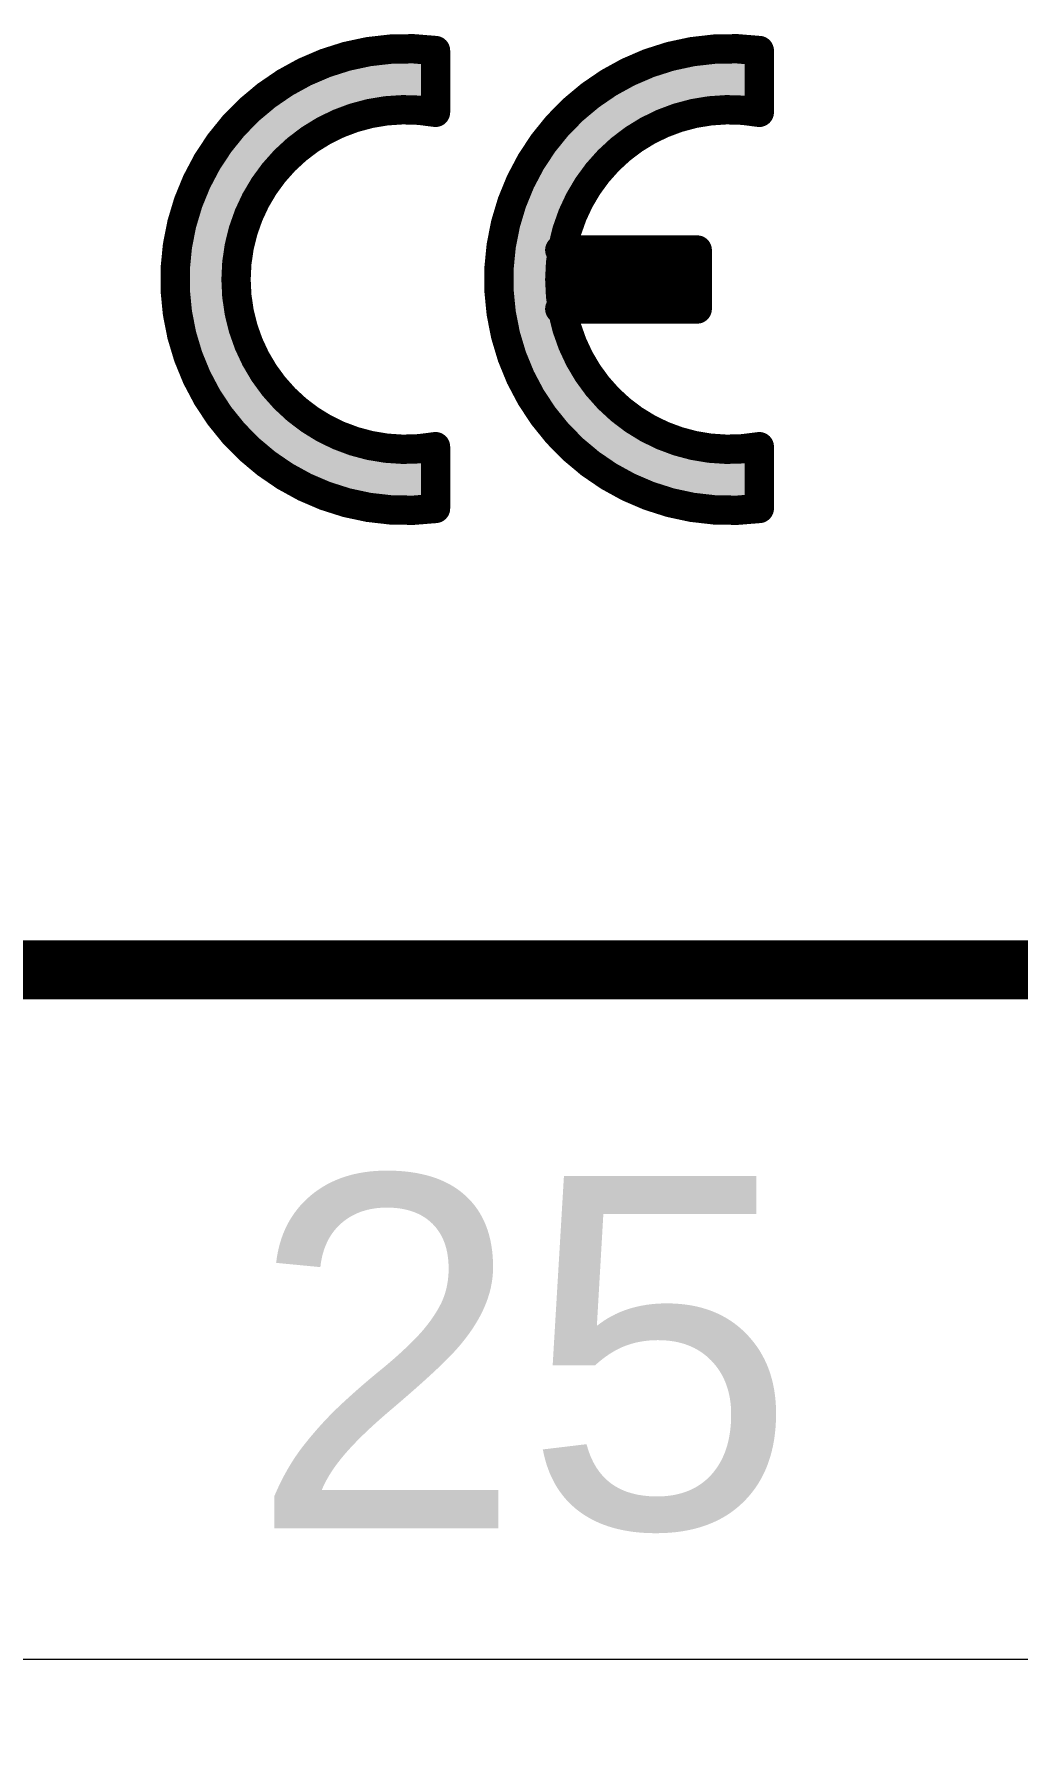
# Model space of a CAD drawing. Header units: millimetres. Extents: x 485.8 to 560.8, y 382.8 to 430.9.
# Drawn here: x 543.91 to 548.16, y 412.08 to 419.42 of the extents above; entities that cross this region are included whole.
import ezdxf

# ---------------------------------------------------------------- set-up
doc = ezdxf.new("R2010")
doc.units = ezdxf.units.MM
doc.layers.add('AM_0', color=7, linetype='Continuous', lineweight=50)
doc.layers.add('TOPOVERLAY', color=2, linetype='Continuous')
doc.styles.get("Standard").update_dxf_attribs({"font": 'arial.ttf'})

# ---------------------------------------------------------------- blocks, each defined once
blk = doc.blocks.new('CE_2_7X2_1MM_3')
at = {"layer": 'TOPOVERLAY', "color": 0, "const_width": 0.127}
for points in [[(0.8289, -1.0026, -1.138396), (0.8289, 0.9778)], [(2.2297, -1.0026, -1.138396), (2.2297, 0.9778)], [(0.8289, -0.7354, -1.193741), (0.8289, 0.7106)], [(2.2297, -0.7354, -1.193741), (2.2297, 0.7106)]]:
    blk.add_lwpolyline(points, format="xyb", dxfattribs=at)
for points in [[(0.8289, 0.7106), (0.8289, 0.9778)], [(2.2297, 0.7106), (2.2297, 0.9778)], [(1.3666, 0.115), (1.9612, 0.115)], [(1.9612, -0.1398), (1.9612, 0.115)], [(1.3666, -0.0124), (1.9612, -0.0124)], [(1.3666, -0.1398), (1.9612, -0.1398)], [(0.8289, -1.0026), (0.8289, -0.7354)], [(2.2297, -1.0026), (2.2297, -0.7354)]]:
    blk.add_lwpolyline(points, dxfattribs=at)
at = {"layer": 'TOPOVERLAY', "color": 0, "const_width": 0.0635}
for points in [[(0.7971, 0.9778, 1), (0.8606, 0.9778, 1)], [(0.7971, 0.9778, 1), (0.8606, 0.9778, 1)], [(2.198, 0.9778, 1), (2.2615, 0.9778, 1)], [(2.198, 0.9778, 1), (2.2615, 0.9778, 1)], [(0.7971, 0.7106, 1), (0.8606, 0.7106, 1)], [(0.7971, 0.7106, 1), (0.8606, 0.7106, 1)], [(2.198, 0.7106, 1), (2.2615, 0.7106, 1)], [(2.198, 0.7106, 1), (2.2615, 0.7106, 1)], [(1.3349, 0.115, 1), (1.3984, 0.115, 1)], [(1.9294, 0.115, 1), (1.9929, 0.115, 1)], [(1.9294, 0.115, 1), (1.9929, 0.115, 1)], [(1.3349, -0.0124, 1), (1.3984, -0.0124, 1)], [(1.9294, -0.0124, 1), (1.9929, -0.0124, 1)], [(1.3349, -0.1398, 1), (1.3984, -0.1398, 1)], [(1.9294, -0.1398, 1), (1.9929, -0.1398, 1)], [(1.9294, -0.1398, 1), (1.9929, -0.1398, 1)], [(0.7971, -0.7354, 1), (0.8606, -0.7354, 1)], [(0.7971, -0.7354, 1), (0.8606, -0.7354, 1)], [(2.198, -0.7354, 1), (2.2615, -0.7354, 1)], [(2.198, -0.7354, 1), (2.2615, -0.7354, 1)], [(0.7971, -1.0026, 1), (0.8606, -1.0026, 1)], [(0.7971, -1.0026, 1), (0.8606, -1.0026, 1)], [(2.198, -1.0026, 1), (2.2615, -1.0026, 1)], [(2.198, -1.0026, 1), (2.2615, -1.0026, 1)]]:
    blk.add_lwpolyline(points, format="xyb", close=True, dxfattribs=at)
at = {"layer": 'TOPOVERLAY', "color": 0}
for points in [[(0.4318, 0.7112), (0.7112, 0.7112), (0.4318, 0.9652), (0.7112, 0.9652)], [(1.9, 0.8), (2.1, 0.8), (1.9, 1), (2.1, 1)], [(2, 0.7106), (2.2297, 0.7106), (2, 1), (2.2297, 1)], [(0.254, 0.762), (0.508, 0.762), (0.254, 0.9144), (0.508, 0.9144)], [(0.6096, 0.7366), (0.8289, 0.7366), (0.6096, 0.9398), (0.8289, 0.9398)], [(1.7, 0.7106), (2, 0.7106), (1.7, 0.9), (2, 0.9)], [(1.9, 0.7106), (2, 0.7106), (1.9, 0.9), (2, 0.9)], [(0.0762, 0.6858), (0.508, 0.6858), (0.0762, 0.8382), (0.508, 0.8382)], [(1.5748, 0.6096), (1.7018, 0.6096), (1.5748, 0.8382), (1.7018, 0.8382)], [(1.6256, 0.6604), (1.778, 0.6604), (1.6256, 0.8636), (1.778, 0.8636)], [(0, 0.635), (0.3302, 0.635), (0, 0.7366), (0.3302, 0.7366)], [(1.4732, 0.5842), (1.651, 0.5842), (1.4732, 0.7874), (1.651, 0.7874)], [(0.1016, 0.5842), (0.254, 0.5842), (0.1016, 0.6858), (0.254, 0.6858)], [(1.4, 0.5), (1.6, 0.5), (1.4, 0.7), (1.6, 0.7)], [(-0.0762, 0.4318), (0.1016, 0.4318), (-0.0762, 0.635), (0.1016, 0.635)], [(0.0254, 0.4826), (0.1778, 0.4826), (0.0254, 0.6604), (0.1778, 0.6604)], [(1.3, 0.4), (1.5, 0.4), (1.3, 0.6), (1.5, 0.6)], [(1.3716, 0.5588), (1.4732, 0.5588), (1.3716, 0.635), (1.4732, 0.635)], [(-0.1524, 0.3302), (0.0508, 0.3302), (-0.1524, 0.5334), (0.0508, 0.5334)], [(1.2, 0.3), (1.5, 0.3), (1.2, 0.5), (1.5, 0.5)], [(1.2, 0.3), (1.4, 0.3), (1.2, 0.5), (1.4, 0.5)], [(-0.2286, 0.2286), (0, 0.2286), (-0.2286, 0.4064), (0, 0.4064)], [(1.2, 0.115), (1.3666, 0.115), (1.2, 0.4), (1.3666, 0.4)], [(1.1, -0.3), (1.4, -0.3), (1.1, 0.3), (1.4, 0.3)], [(-0.254, -0.127), (-0.0508, -0.127), (-0.254, 0.2794), (-0.0508, 0.2794)], [(-0.2794, -0.2794), (-0.0254, -0.2794), (-0.2794, -0.0508), (-0.0254, -0.0508)], [(-0.2032, -0.4826), (0, -0.4826), (-0.2032, -0.2286), (0, -0.2286)], [(1.1938, -0.4064), (1.4224, -0.4064), (1.1938, -0.2286), (1.4224, -0.2286)], [(-0.127, -0.6604), (0.0762, -0.6604), (-0.127, -0.3556), (0.0762, -0.3556)], [(1.2192, -0.508), (1.4732, -0.508), (1.2192, -0.3556), (1.4732, -0.3556)], [(1.2954, -0.6096), (1.4986, -0.6096), (1.2954, -0.4318), (1.4986, -0.4318)], [(0, -0.7874), (0.2032, -0.7874), (0, -0.4826), (0.2032, -0.4826)], [(1.3462, -0.7112), (1.5494, -0.7112), (1.3462, -0.4826), (1.5494, -0.4826)], [(0.1524, -0.8636), (0.2794, -0.8636), (0.1524, -0.5588), (0.2794, -0.5588)], [(1.4224, -0.7874), (1.6002, -0.7874), (1.4224, -0.5334), (1.6002, -0.5334)], [(0.254, -0.889), (0.4064, -0.889), (0.254, -0.6604), (0.4064, -0.6604)], [(1.524, -0.8636), (1.6764, -0.8636), (1.524, -0.6096), (1.6764, -0.6096)], [(1.6002, -0.9398), (1.7526, -0.9398), (1.6002, -0.635), (1.7526, -0.635)], [(0.381, -0.9652), (0.5588, -0.9652), (0.381, -0.7112), (0.5588, -0.7112)], [(1.7272, -0.9652), (1.8542, -0.9652), (1.7272, -0.7112), (1.8542, -0.7112)], [(1.8288, -0.9652), (2.0066, -0.9652), (1.8288, -0.7112), (2.0066, -0.7112)], [(0.508, -1.016), (0.7874, -1.016), (0.508, -0.762), (0.7874, -0.762)], [(1.9304, -0.9652), (2.2098, -0.9652), (1.9304, -0.7366), (2.2098, -0.7366)], [(0.3048, -0.9398), (0.4318, -0.9398), (0.3048, -0.8382), (0.4318, -0.8382)]]:
    blk.add_solid(points, dxfattribs=at)

msp = doc.modelspace()

# ---------------------------------------------------------------- linework, layer by layer
at = {"layer": 'AM_0', "color": 0, "lineweight": 5, "ltscale": 0.15374}
msp.add_lwpolyline([(558.3729, 402.0911), (558.3729, 412.3911), (528.3729, 412.3911), (528.3729, 402.0911, 0.414214)], format="xyb", dxfattribs=at)
at = {"layer": 'TOPOVERLAY', "color": 0, "lineweight": 5, "const_width": 0.254}
msp.add_lwpolyline([(488.3679, 415.3741), (558.2729, 415.3741)], dxfattribs=at)

# ---------------------------------------------------------------- block references
at = {"color": 0, "lineweight": 5}
msp.add_blockref('CE_2_7X2_1MM_3', (544.8189, 418.3721), dxfattribs=at)

# ---------------------------------------------------------------- texts
at = {"layer": 'TOPOVERLAY', "color": 0, "lineweight": 5}
msp.add_text('25', height=1.524, dxfattribs=at).set_placement((544.8429, 412.9591))

doc.saveas('drawing.dxf')
